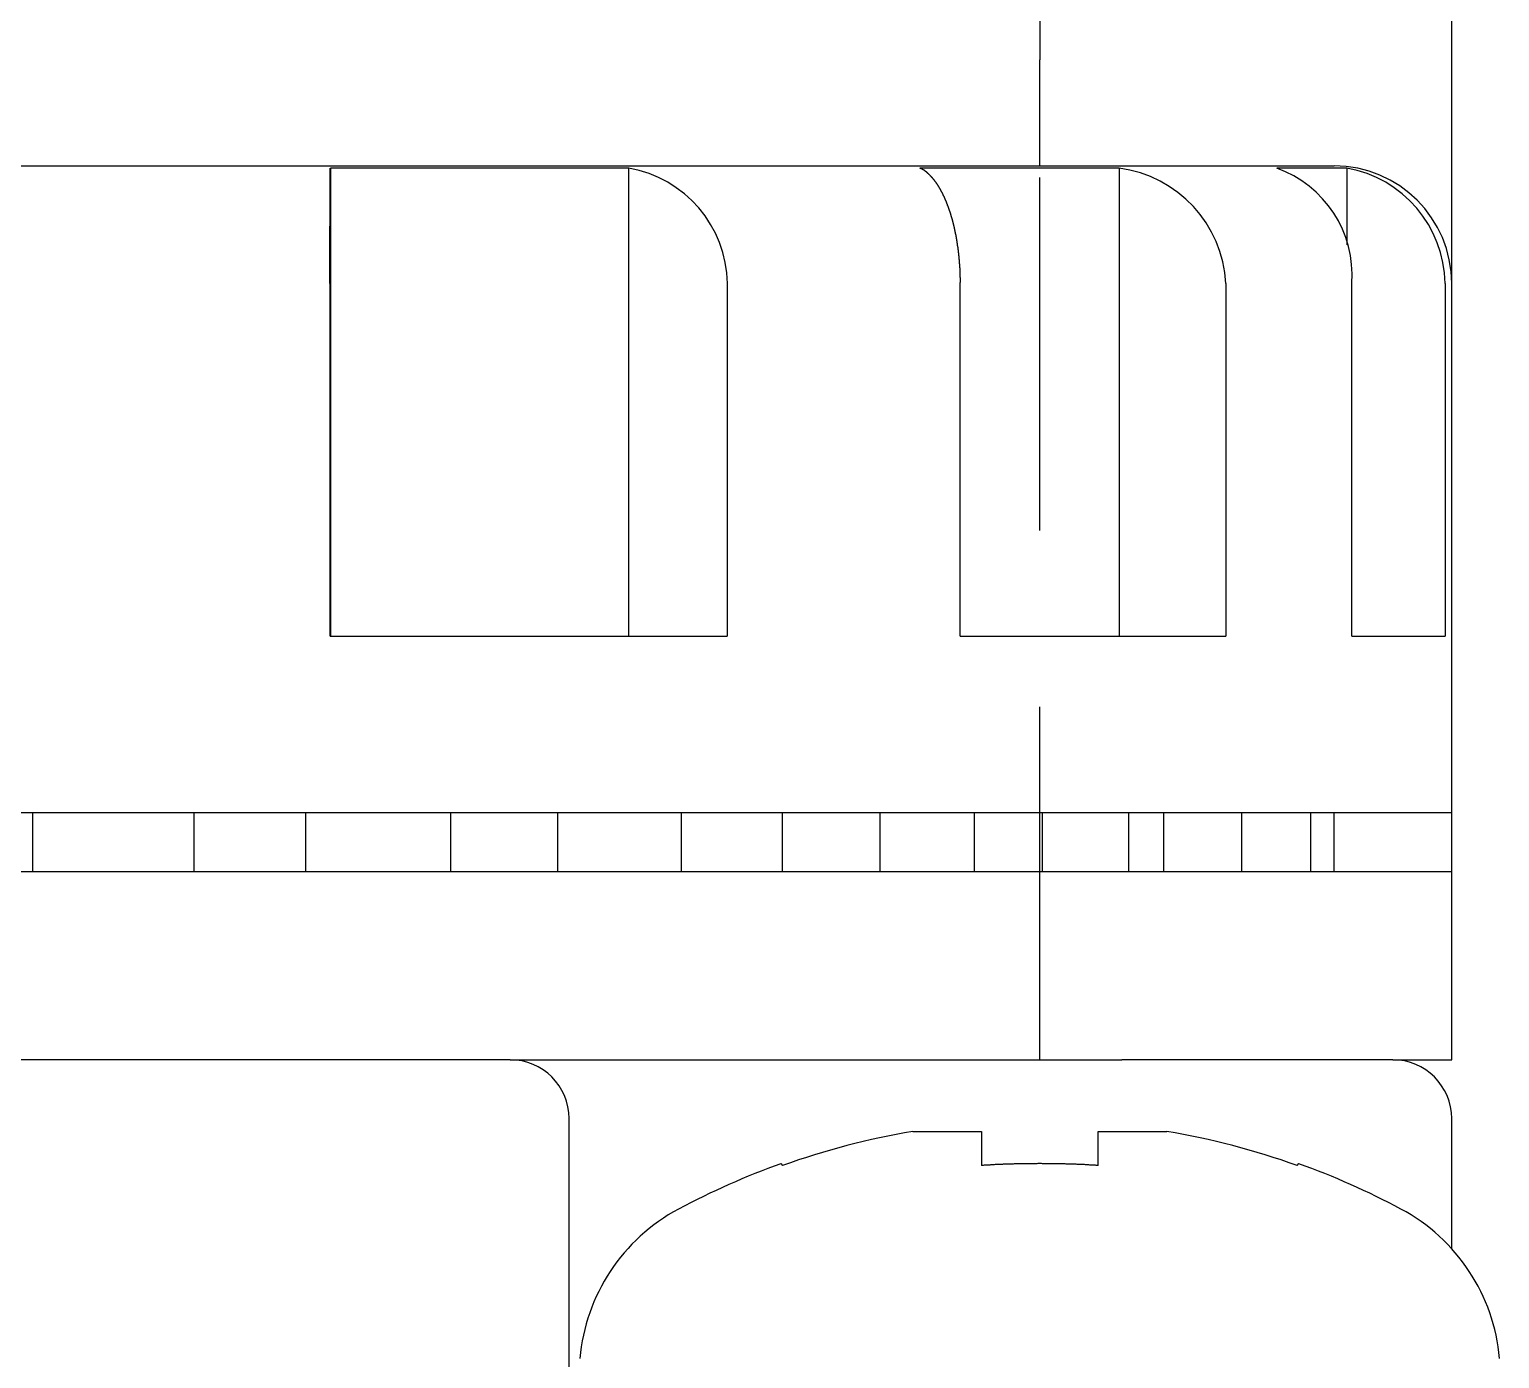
# Model space of a CAD drawing. Extents: x 257 to 467, y 148 to 350.
# Drawn here: x 311.05 to 323.54, y 223.34 to 234.64 of the extents above; entities that cross this region are included whole.
import ezdxf

# ---------------------------------------------------------------- set-up
doc = ezdxf.new("R2010")
doc.units = 0
doc.linetypes.add('HIDDEN', pattern=[4.5, 3, -1.5])
doc.layers.get('0').update_dxf_attribs({"linetype": 'CONTINUOUS'})

msp = doc.modelspace()

# ---------------------------------------------------------------- linework, layer by layer
at = {"color": 7, "linetype": 'CONTINUOUS'}
for p, q in [((323.132, 232.477), (323.132, 244.877)), ((319.632, 234.877), (319.632, 234.377)), ((319.632, 233.477), (319.632, 234.377)), ((289.132, 233.477), (322.132, 233.477)), ((313.6, 232.477), (313.603, 233.457)), ((313.604, 233.457), (313.604, 229.477)), ((316.138, 233.457), (313.604, 233.457)), ((316.138, 233.457), (316.138, 229.477)), ((320.306, 233.457), (318.613, 233.457)), ((320.306, 233.457), (320.306, 229.477)), ((322.24, 233.457), (321.645, 233.457)), ((322.24, 233.457), (322.24, 232.805)), ((313.601, 229.477), (313.601, 232.477)), ((316.976, 232.477), (316.976, 229.477)), ((318.956, 229.477), (318.956, 232.477)), ((321.212, 232.477), (321.212, 229.477)), ((322.284, 229.477), (322.284, 232.477)), ((323.076, 232.477), (323.076, 229.477)), ((323.132, 227.977), (323.132, 232.477)), ((313.601, 229.477), (316.976, 229.477)), ((318.956, 229.477), (321.212, 229.477)), ((322.284, 229.477), (323.076, 229.477)), ((323.132, 227.977), (288.132, 227.977)), ((311.076, 227.477), (311.076, 227.977)), ((312.447, 227.477), (312.447, 227.977)), ((313.396, 227.477), (313.396, 227.977)), ((314.627, 227.477), (314.627, 227.977)), ((315.536, 227.477), (315.536, 227.977)), ((316.586, 227.477), (316.586, 227.977)), ((317.445, 227.477), (317.445, 227.977)), ((318.276, 227.477), (318.276, 227.977)), ((319.076, 227.477), (319.076, 227.977)), ((319.654, 227.477), (319.654, 227.977)), ((320.388, 227.477), (320.388, 227.977)), ((320.687, 227.477), (320.687, 227.977)), ((321.349, 227.477), (321.349, 227.977)), ((321.349, 227.477), (321.349, 227.977)), ((321.935, 227.477), (321.935, 227.977)), ((322.132, 227.477), (322.132, 227.977)), ((323.132, 227.477), (323.132, 227.977)), ((288.132, 227.477), (323.132, 227.477)), ((323.132, 225.877), (323.132, 227.477)), ((315.132, 225.877), (309.785, 225.877)), ((315.132, 225.877), (320.329, 225.877)), ((322.632, 225.877), (320.329, 225.877)), ((322.632, 225.877), (323.132, 225.877)), ((315.632, 221.777), (315.632, 225.377)), ((323.132, 224.27), (323.132, 225.377)), ((318.552, 225.268), (319.137, 225.268)), ((319.137, 225.268), (319.137, 224.978)), ((320.127, 224.978), (320.127, 225.268)), ((320.127, 225.268), (320.712, 225.268)), ((317.432, 224.994), (317.445, 224.978)), ((321.819, 224.978), (321.832, 224.994))]:
    msp.add_line(p, q, dxfattribs=at)
at = {"color": 7, "linetype": 'HIDDEN'}
msp.add_line((319.632, 225.877), (319.632, 233.477), dxfattribs=at)
at = {"color": 7}
msp.add_polyline3d([(318.956, 232.477, 0), (318.956, 232.479, 0), (318.956, 232.481, 0), (318.956, 232.482, 0), (318.956, 232.484, 0), (318.956, 232.486, 0), (318.957, 232.488, 0), (318.957, 232.49, 0), (318.957, 232.491, 0), (318.957, 232.493, 0), (318.957, 232.495, 0), (318.957, 232.497, 0), (318.957, 232.499, 0), (318.957, 232.5, 0), (318.957, 232.502, 0), (318.957, 232.504, 0), (318.957, 232.506, 0), (318.957, 232.507, 0), (318.957, 232.509, 0), (318.957, 232.511, 0), (318.957, 232.513, 0), (318.957, 232.515, 0), (318.957, 232.516, 0), (318.957, 232.518, 0), (318.957, 232.52, 0), (318.957, 232.522, 0), (318.957, 232.523, 0), (318.957, 232.525, 0), (318.956, 232.527, 0), (318.956, 232.529, 0), (318.956, 232.531, 0), (318.956, 232.532, 0), (318.956, 232.534, 0), (318.956, 232.536, 0), (318.956, 232.538, 0), (318.956, 232.539, 0), (318.956, 232.541, 0), (318.956, 232.543, 0), (318.956, 232.545, 0), (318.956, 232.547, 0), (318.956, 232.548, 0), (318.956, 232.55, 0), (318.956, 232.552, 0), (318.956, 232.554, 0), (318.956, 232.555, 0), (318.956, 232.557, 0), (318.956, 232.559, 0), (318.956, 232.561, 0), (318.956, 232.563, 0), (318.956, 232.564, 0), (318.956, 232.566, 0), (318.955, 232.568, 0), (318.955, 232.57, 0), (318.955, 232.571, 0), (318.955, 232.573, 0), (318.955, 232.575, 0), (318.955, 232.577, 0), (318.955, 232.579, 0), (318.955, 232.58, 0), (318.955, 232.582, 0), (318.955, 232.584, 0), (318.955, 232.586, 0), (318.955, 232.587, 0), (318.955, 232.589, 0), (318.954, 232.591, 0), (318.954, 232.593, 0), (318.954, 232.595, 0), (318.954, 232.596, 0), (318.954, 232.598, 0), (318.954, 232.6, 0), (318.954, 232.602, 0), (318.954, 232.603, 0), (318.954, 232.605, 0), (318.954, 232.607, 0), (318.954, 232.609, 0), (318.953, 232.611, 0), (318.953, 232.612, 0), (318.953, 232.614, 0), (318.953, 232.616, 0), (318.953, 232.618, 0), (318.953, 232.619, 0), (318.953, 232.621, 0), (318.953, 232.623, 0), (318.953, 232.625, 0), (318.952, 232.627, 0), (318.952, 232.628, 0), (318.952, 232.63, 0), (318.952, 232.632, 0), (318.952, 232.634, 0), (318.952, 232.635, 0), (318.952, 232.637, 0), (318.952, 232.639, 0), (318.952, 232.641, 0), (318.951, 232.643, 0), (318.951, 232.644, 0), (318.951, 232.646, 0), (318.951, 232.648, 0), (318.951, 232.65, 0), (318.951, 232.651, 0), (318.951, 232.653, 0), (318.95, 232.655, 0), (318.95, 232.657, 0), (318.95, 232.659, 0), (318.95, 232.66, 0), (318.95, 232.662, 0), (318.95, 232.664, 0), (318.95, 232.666, 0), (318.949, 232.667, 0), (318.949, 232.669, 0), (318.949, 232.671, 0), (318.949, 232.673, 0), (318.949, 232.675, 0), (318.949, 232.676, 0), (318.949, 232.678, 0), (318.948, 232.68, 0), (318.948, 232.682, 0), (318.948, 232.683, 0), (318.948, 232.685, 0), (318.948, 232.687, 0), (318.948, 232.689, 0), (318.947, 232.69, 0), (318.947, 232.692, 0), (318.947, 232.694, 0), (318.947, 232.696, 0), (318.947, 232.698, 0), (318.947, 232.699, 0), (318.946, 232.701, 0), (318.946, 232.703, 0), (318.946, 232.705, 0), (318.946, 232.706, 0), (318.946, 232.708, 0), (318.946, 232.71, 0), (318.945, 232.712, 0), (318.945, 232.714, 0), (318.945, 232.715, 0), (318.945, 232.717, 0), (318.945, 232.719, 0), (318.944, 232.721, 0), (318.944, 232.722, 0), (318.944, 232.724, 0), (318.944, 232.726, 0), (318.944, 232.728, 0), (318.943, 232.729, 0), (318.943, 232.731, 0), (318.943, 232.733, 0), (318.943, 232.735, 0), (318.943, 232.737, 0), (318.942, 232.738, 0), (318.942, 232.74, 0), (318.942, 232.742, 0), (318.942, 232.744, 0), (318.942, 232.745, 0), (318.941, 232.747, 0), (318.941, 232.749, 0), (318.941, 232.751, 0), (318.941, 232.752, 0), (318.94, 232.754, 0), (318.94, 232.756, 0), (318.94, 232.758, 0), (318.94, 232.759, 0), (318.94, 232.761, 0), (318.939, 232.763, 0), (318.939, 232.765, 0), (318.939, 232.767, 0), (318.939, 232.768, 0), (318.938, 232.77, 0), (318.938, 232.772, 0), (318.938, 232.774, 0), (318.938, 232.775, 0), (318.937, 232.777, 0), (318.937, 232.779, 0), (318.937, 232.781, 0), (318.937, 232.782, 0), (318.937, 232.784, 0), (318.936, 232.786, 0), (318.936, 232.788, 0), (318.936, 232.789, 0), (318.936, 232.791, 0), (318.935, 232.793, 0), (318.935, 232.795, 0), (318.935, 232.797, 0), (318.934, 232.798, 0), (318.934, 232.8, 0), (318.934, 232.802, 0), (318.934, 232.804, 0), (318.933, 232.805, 0), (318.933, 232.807, 0), (318.933, 232.809, 0), (318.933, 232.811, 0), (318.932, 232.812, 0), (318.932, 232.814, 0), (318.932, 232.816, 0), (318.932, 232.818, 0), (318.931, 232.819, 0), (318.931, 232.821, 0), (318.931, 232.823, 0), (318.93, 232.825, 0), (318.93, 232.826, 0), (318.93, 232.828, 0), (318.93, 232.83, 0), (318.929, 232.832, 0), (318.929, 232.833, 0), (318.929, 232.835, 0), (318.929, 232.837, 0), (318.928, 232.839, 0), (318.928, 232.84, 0), (318.928, 232.842, 0), (318.927, 232.844, 0), (318.927, 232.846, 0), (318.927, 232.848, 0), (318.926, 232.849, 0), (318.926, 232.851, 0), (318.926, 232.853, 0), (318.926, 232.855, 0), (318.925, 232.856, 0), (318.925, 232.858, 0), (318.925, 232.86, 0), (318.924, 232.862, 0), (318.924, 232.863, 0), (318.924, 232.865, 0), (318.923, 232.867, 0), (318.923, 232.869, 0), (318.923, 232.87, 0), (318.922, 232.872, 0), (318.922, 232.874, 0), (318.922, 232.876, 0), (318.922, 232.877, 0), (318.921, 232.879, 0), (318.921, 232.881, 0), (318.921, 232.883, 0), (318.92, 232.884, 0), (318.92, 232.886, 0), (318.92, 232.888, 0), (318.919, 232.89, 0), (318.919, 232.891, 0), (318.919, 232.893, 0), (318.918, 232.895, 0), (318.918, 232.897, 0), (318.918, 232.898, 0), (318.917, 232.9, 0), (318.917, 232.902, 0), (318.917, 232.904, 0), (318.916, 232.905, 0), (318.916, 232.907, 0), (318.915, 232.909, 0), (318.915, 232.911, 0), (318.915, 232.912, 0), (318.914, 232.914, 0), (318.914, 232.916, 0), (318.914, 232.917, 0), (318.913, 232.919, 0), (318.913, 232.921, 0), (318.913, 232.923, 0), (318.912, 232.924, 0), (318.912, 232.926, 0), (318.911, 232.928, 0), (318.911, 232.93, 0), (318.911, 232.931, 0), (318.91, 232.933, 0), (318.91, 232.935, 0), (318.91, 232.937, 0), (318.909, 232.938, 0), (318.909, 232.94, 0), (318.908, 232.942, 0), (318.908, 232.944, 0), (318.908, 232.945, 0), (318.907, 232.947, 0), (318.907, 232.949, 0), (318.907, 232.951, 0), (318.906, 232.952, 0), (318.906, 232.954, 0), (318.905, 232.956, 0), (318.905, 232.957, 0), (318.905, 232.959, 0), (318.904, 232.961, 0), (318.904, 232.963, 0), (318.903, 232.964, 0), (318.903, 232.966, 0), (318.902, 232.968, 0), (318.902, 232.97, 0), (318.902, 232.971, 0), (318.901, 232.973, 0), (318.901, 232.975, 0), (318.9, 232.977, 0), (318.9, 232.978, 0), (318.9, 232.98, 0), (318.899, 232.982, 0), (318.899, 232.983, 0), (318.898, 232.985, 0), (318.898, 232.987, 0), (318.897, 232.989, 0), (318.897, 232.99, 0), (318.897, 232.992, 0), (318.896, 232.994, 0), (318.896, 232.996, 0), (318.895, 232.997, 0), (318.895, 232.999, 0), (318.894, 233.001, 0), (318.894, 233.002, 0), (318.893, 233.004, 0), (318.893, 233.006, 0), (318.892, 233.008, 0), (318.892, 233.009, 0), (318.892, 233.011, 0), (318.891, 233.013, 0), (318.891, 233.014, 0), (318.89, 233.016, 0), (318.89, 233.018, 0), (318.889, 233.02, 0), (318.889, 233.021, 0), (318.888, 233.023, 0), (318.888, 233.025, 0), (318.887, 233.026, 0), (318.887, 233.028, 0), (318.886, 233.03, 0), (318.886, 233.032, 0), (318.885, 233.033, 0), (318.885, 233.035, 0), (318.884, 233.037, 0), (318.884, 233.038, 0), (318.883, 233.04, 0), (318.883, 233.042, 0), (318.882, 233.044, 0), (318.882, 233.045, 0), (318.881, 233.047, 0), (318.881, 233.049, 0), (318.88, 233.05, 0), (318.88, 233.052, 0), (318.879, 233.054, 0), (318.879, 233.056, 0), (318.878, 233.057, 0), (318.878, 233.059, 0), (318.877, 233.061, 0), (318.877, 233.062, 0), (318.876, 233.064, 0), (318.876, 233.066, 0), (318.875, 233.067, 0), (318.875, 233.069, 0), (318.874, 233.071, 0), (318.874, 233.073, 0), (318.873, 233.074, 0), (318.872, 233.076, 0), (318.872, 233.078, 0), (318.871, 233.079, 0), (318.871, 233.081, 0), (318.87, 233.083, 0), (318.87, 233.084, 0), (318.869, 233.086, 0), (318.869, 233.088, 0), (318.868, 233.089, 0), (318.867, 233.091, 0), (318.867, 233.093, 0), (318.866, 233.094, 0), (318.866, 233.096, 0), (318.865, 233.098, 0), (318.865, 233.1, 0), (318.864, 233.101, 0), (318.863, 233.103, 0), (318.863, 233.105, 0), (318.862, 233.106, 0), (318.862, 233.108, 0), (318.861, 233.11, 0), (318.86, 233.111, 0), (318.86, 233.113, 0), (318.859, 233.115, 0), (318.859, 233.116, 0), (318.858, 233.118, 0), (318.857, 233.12, 0), (318.857, 233.121, 0), (318.856, 233.123, 0), (318.856, 233.125, 0), (318.855, 233.126, 0), (318.854, 233.128, 0), (318.854, 233.13, 0), (318.853, 233.131, 0), (318.853, 233.133, 0), (318.852, 233.135, 0), (318.851, 233.136, 0), (318.851, 233.138, 0), (318.85, 233.14, 0), (318.849, 233.141, 0), (318.849, 233.143, 0), (318.848, 233.145, 0), (318.847, 233.146, 0), (318.847, 233.148, 0), (318.846, 233.15, 0), (318.846, 233.151, 0), (318.845, 233.153, 0), (318.844, 233.155, 0), (318.844, 233.156, 0), (318.843, 233.158, 0), (318.842, 233.16, 0), (318.842, 233.161, 0), (318.841, 233.163, 0), (318.84, 233.165, 0), (318.84, 233.166, 0), (318.839, 233.168, 0), (318.838, 233.17, 0), (318.838, 233.171, 0), (318.837, 233.173, 0), (318.836, 233.175, 0), (318.836, 233.176, 0), (318.835, 233.178, 0), (318.834, 233.179, 0), (318.834, 233.181, 0), (318.833, 233.183, 0), (318.832, 233.184, 0), (318.831, 233.186, 0), (318.831, 233.188, 0), (318.83, 233.189, 0), (318.829, 233.191, 0), (318.829, 233.193, 0), (318.828, 233.194, 0), (318.827, 233.196, 0), (318.827, 233.197, 0), (318.826, 233.199, 0), (318.825, 233.201, 0), (318.824, 233.202, 0), (318.824, 233.204, 0), (318.823, 233.206, 0), (318.822, 233.207, 0), (318.821, 233.209, 0), (318.821, 233.21, 0), (318.82, 233.212, 0), (318.819, 233.214, 0), (318.818, 233.215, 0), (318.818, 233.217, 0), (318.817, 233.219, 0), (318.816, 233.22, 0), (318.815, 233.222, 0), (318.815, 233.223, 0), (318.814, 233.225, 0), (318.813, 233.227, 0), (318.812, 233.228, 0), (318.812, 233.23, 0), (318.811, 233.231, 0), (318.81, 233.233, 0), (318.809, 233.235, 0), (318.809, 233.236, 0), (318.808, 233.238, 0), (318.807, 233.239, 0), (318.806, 233.241, 0), (318.805, 233.243, 0), (318.805, 233.244, 0), (318.804, 233.246, 0), (318.803, 233.247, 0), (318.802, 233.249, 0), (318.801, 233.25, 0), (318.8, 233.252, 0), (318.8, 233.254, 0), (318.799, 233.255, 0), (318.798, 233.257, 0), (318.797, 233.258, 0), (318.796, 233.26, 0), (318.795, 233.262, 0), (318.795, 233.263, 0), (318.794, 233.265, 0), (318.793, 233.266, 0), (318.792, 233.268, 0), (318.791, 233.269, 0), (318.79, 233.271, 0), (318.79, 233.272, 0), (318.789, 233.274, 0), (318.788, 233.276, 0), (318.787, 233.277, 0), (318.786, 233.279, 0), (318.785, 233.28, 0), (318.784, 233.282, 0), (318.783, 233.283, 0), (318.782, 233.285, 0), (318.782, 233.286, 0), (318.781, 233.288, 0), (318.78, 233.289, 0), (318.779, 233.291, 0), (318.778, 233.293, 0), (318.777, 233.294, 0), (318.776, 233.296, 0), (318.775, 233.297, 0), (318.774, 233.299, 0), (318.773, 233.3, 0), (318.772, 233.302, 0), (318.771, 233.303, 0), (318.77, 233.305, 0), (318.77, 233.306, 0), (318.769, 233.308, 0), (318.768, 233.309, 0), (318.767, 233.311, 0), (318.766, 233.312, 0), (318.765, 233.314, 0), (318.764, 233.315, 0), (318.763, 233.317, 0), (318.762, 233.318, 0), (318.761, 233.32, 0), (318.76, 233.321, 0), (318.759, 233.323, 0), (318.758, 233.324, 0), (318.757, 233.325, 0), (318.756, 233.327, 0), (318.755, 233.328, 0), (318.754, 233.33, 0), (318.753, 233.331, 0), (318.752, 233.333, 0), (318.751, 233.334, 0), (318.75, 233.336, 0), (318.749, 233.337, 0), (318.748, 233.339, 0), (318.746, 233.34, 0), (318.745, 233.341, 0), (318.744, 233.343, 0), (318.743, 233.344, 0), (318.742, 233.346, 0), (318.741, 233.347, 0), (318.74, 233.349, 0), (318.739, 233.35, 0), (318.738, 233.351, 0), (318.737, 233.353, 0), (318.736, 233.354, 0), (318.735, 233.356, 0), (318.733, 233.357, 0), (318.732, 233.358, 0), (318.731, 233.36, 0), (318.73, 233.361, 0), (318.729, 233.362, 0), (318.728, 233.364, 0), (318.727, 233.365, 0), (318.726, 233.367, 0), (318.724, 233.368, 0), (318.723, 233.369, 0), (318.722, 233.371, 0), (318.721, 233.372, 0), (318.72, 233.373, 0), (318.719, 233.375, 0), (318.717, 233.376, 0), (318.716, 233.377, 0), (318.715, 233.379, 0), (318.714, 233.38, 0), (318.713, 233.381, 0), (318.711, 233.383, 0), (318.71, 233.384, 0), (318.709, 233.385, 0), (318.708, 233.386, 0), (318.707, 233.388, 0), (318.705, 233.389, 0), (318.704, 233.39, 0), (318.703, 233.392, 0), (318.702, 233.393, 0), (318.7, 233.394, 0), (318.699, 233.395, 0), (318.698, 233.397, 0), (318.697, 233.398, 0), (318.695, 233.399, 0), (318.694, 233.4, 0), (318.693, 233.402, 0), (318.692, 233.403, 0), (318.69, 233.404, 0), (318.689, 233.405, 0), (318.688, 233.407, 0), (318.686, 233.408, 0), (318.685, 233.409, 0), (318.684, 233.41, 0), (318.682, 233.412, 0), (318.681, 233.413, 0), (318.68, 233.414, 0), (318.679, 233.415, 0), (318.677, 233.416, 0), (318.676, 233.418, 0), (318.675, 233.419, 0), (318.673, 233.42, 0), (318.672, 233.421, 0), (318.671, 233.422, 0), (318.669, 233.423, 0), (318.668, 233.425, 0), (318.666, 233.426, 0), (318.665, 233.427, 0), (318.664, 233.428, 0), (318.662, 233.429, 0), (318.661, 233.43, 0), (318.659, 233.431, 0), (318.658, 233.433, 0), (318.657, 233.434, 0), (318.655, 233.435, 0), (318.654, 233.436, 0), (318.652, 233.437, 0), (318.651, 233.438, 0), (318.649, 233.439, 0), (318.648, 233.44, 0), (318.646, 233.441, 0), (318.645, 233.441, 0), (318.643, 233.442, 0), (318.642, 233.443, 0), (318.64, 233.444, 0), (318.639, 233.445, 0), (318.637, 233.446, 0), (318.635, 233.447, 0), (318.634, 233.447, 0), (318.632, 233.448, 0), (318.631, 233.449, 0), (318.629, 233.45, 0), (318.627, 233.45, 0), (318.626, 233.451, 0), (318.624, 233.452, 0), (318.623, 233.452, 0), (318.621, 233.453, 0), (318.619, 233.454, 0), (318.618, 233.455, 0), (318.616, 233.455, 0), (318.614, 233.456, 0), (318.613, 233.457, 0)], dxfattribs=at)
at = {"color": 7, "linetype": 'CONTINUOUS'}
msp.add_polyline3d([(320.127, 224.978, 0), (320.119, 224.979, 0), (320.111, 224.979, 0), (320.104, 224.98, 0), (320.096, 224.98, 0), (320.088, 224.981, 0), (320.08, 224.981, 0), (320.073, 224.981, 0), (320.065, 224.982, 0), (320.057, 224.982, 0), (320.049, 224.983, 0), (320.042, 224.983, 0), (320.034, 224.983, 0), (320.026, 224.984, 0), (320.019, 224.984, 0), (320.011, 224.985, 0), (320.003, 224.985, 0), (319.995, 224.985, 0), (319.988, 224.986, 0), (319.98, 224.986, 0), (319.972, 224.986, 0), (319.964, 224.987, 0), (319.957, 224.987, 0), (319.949, 224.987, 0), (319.941, 224.988, 0), (319.934, 224.988, 0), (319.926, 224.988, 0), (319.918, 224.988, 0), (319.91, 224.989, 0), (319.903, 224.989, 0), (319.895, 224.989, 0), (319.887, 224.989, 0), (319.879, 224.99, 0), (319.872, 224.99, 0), (319.864, 224.99, 0), (319.856, 224.99, 0), (319.848, 224.991, 0), (319.841, 224.991, 0), (319.833, 224.991, 0), (319.825, 224.991, 0), (319.817, 224.991, 0), (319.81, 224.992, 0), (319.802, 224.992, 0), (319.794, 224.992, 0), (319.787, 224.992, 0), (319.779, 224.992, 0), (319.771, 224.992, 0), (319.763, 224.992, 0), (319.756, 224.993, 0), (319.748, 224.993, 0), (319.74, 224.993, 0), (319.732, 224.993, 0), (319.725, 224.993, 0), (319.717, 224.993, 0), (319.709, 224.993, 0), (319.701, 224.993, 0), (319.694, 224.993, 0), (319.686, 224.993, 0), (319.678, 224.993, 0), (319.67, 224.993, 0), (319.663, 224.993, 0), (319.655, 224.993, 0), (319.647, 224.994, 0), (319.639, 224.994, 0), (319.632, 224.994, 0), (319.624, 224.994, 0), (319.616, 224.994, 0), (319.608, 224.993, 0), (319.601, 224.993, 0), (319.593, 224.993, 0), (319.585, 224.993, 0), (319.577, 224.993, 0), (319.57, 224.993, 0), (319.562, 224.993, 0), (319.554, 224.993, 0), (319.547, 224.993, 0), (319.539, 224.993, 0), (319.531, 224.993, 0), (319.523, 224.993, 0), (319.516, 224.993, 0), (319.508, 224.993, 0), (319.5, 224.992, 0), (319.492, 224.992, 0), (319.485, 224.992, 0), (319.477, 224.992, 0), (319.469, 224.992, 0), (319.461, 224.992, 0), (319.454, 224.992, 0), (319.446, 224.991, 0), (319.438, 224.991, 0), (319.43, 224.991, 0), (319.423, 224.991, 0), (319.415, 224.991, 0), (319.407, 224.99, 0), (319.399, 224.99, 0), (319.392, 224.99, 0), (319.384, 224.99, 0), (319.376, 224.989, 0), (319.369, 224.989, 0), (319.361, 224.989, 0), (319.353, 224.989, 0), (319.345, 224.988, 0), (319.338, 224.988, 0), (319.33, 224.988, 0), (319.322, 224.988, 0), (319.314, 224.987, 0), (319.307, 224.987, 0), (319.299, 224.987, 0), (319.291, 224.986, 0), (319.283, 224.986, 0), (319.276, 224.986, 0), (319.268, 224.985, 0), (319.26, 224.985, 0), (319.253, 224.985, 0), (319.245, 224.984, 0), (319.237, 224.984, 0), (319.229, 224.983, 0), (319.222, 224.983, 0), (319.214, 224.983, 0), (319.206, 224.982, 0), (319.198, 224.982, 0), (319.191, 224.981, 0), (319.183, 224.981, 0), (319.175, 224.981, 0), (319.168, 224.98, 0), (319.16, 224.98, 0), (319.152, 224.979, 0), (319.144, 224.979, 0), (319.137, 224.978, 0)], dxfattribs=at)
for centre, radius, start, end in [((315.966, 232.461), 1.011, 0.9296, 80.1854), ((320.174, 232.426), 1.039, 2.8258, 82.7029), ((321.321, 232.548), 0.965, 355.786, 70.3786), ((322.132, 232.477), 1, 0, 90), ((322.066, 232.462), 1.01, 0.8556, 80.0788), ((315.132, 225.377), 0.5, 0, 90), ((322.632, 225.377), 0.5, 0, 90), ((319.632, 218.877), 6.481, 99.5921, 109.7195), ((319.632, 218.877), 6.481, 70.2805, 80.4079), ((319.632, 218.877), 6.5, 109.7832, 118.1727), ((319.632, 218.877), 6.5, 61.8273, 70.2168), ((317.318, 223.197), 1.6, 118.1727, 175), ((321.945, 223.197), 1.6, 5, 61.8273)]:
    msp.add_arc(centre, radius, start, end, dxfattribs=at)

doc.saveas('drawing.dxf')
